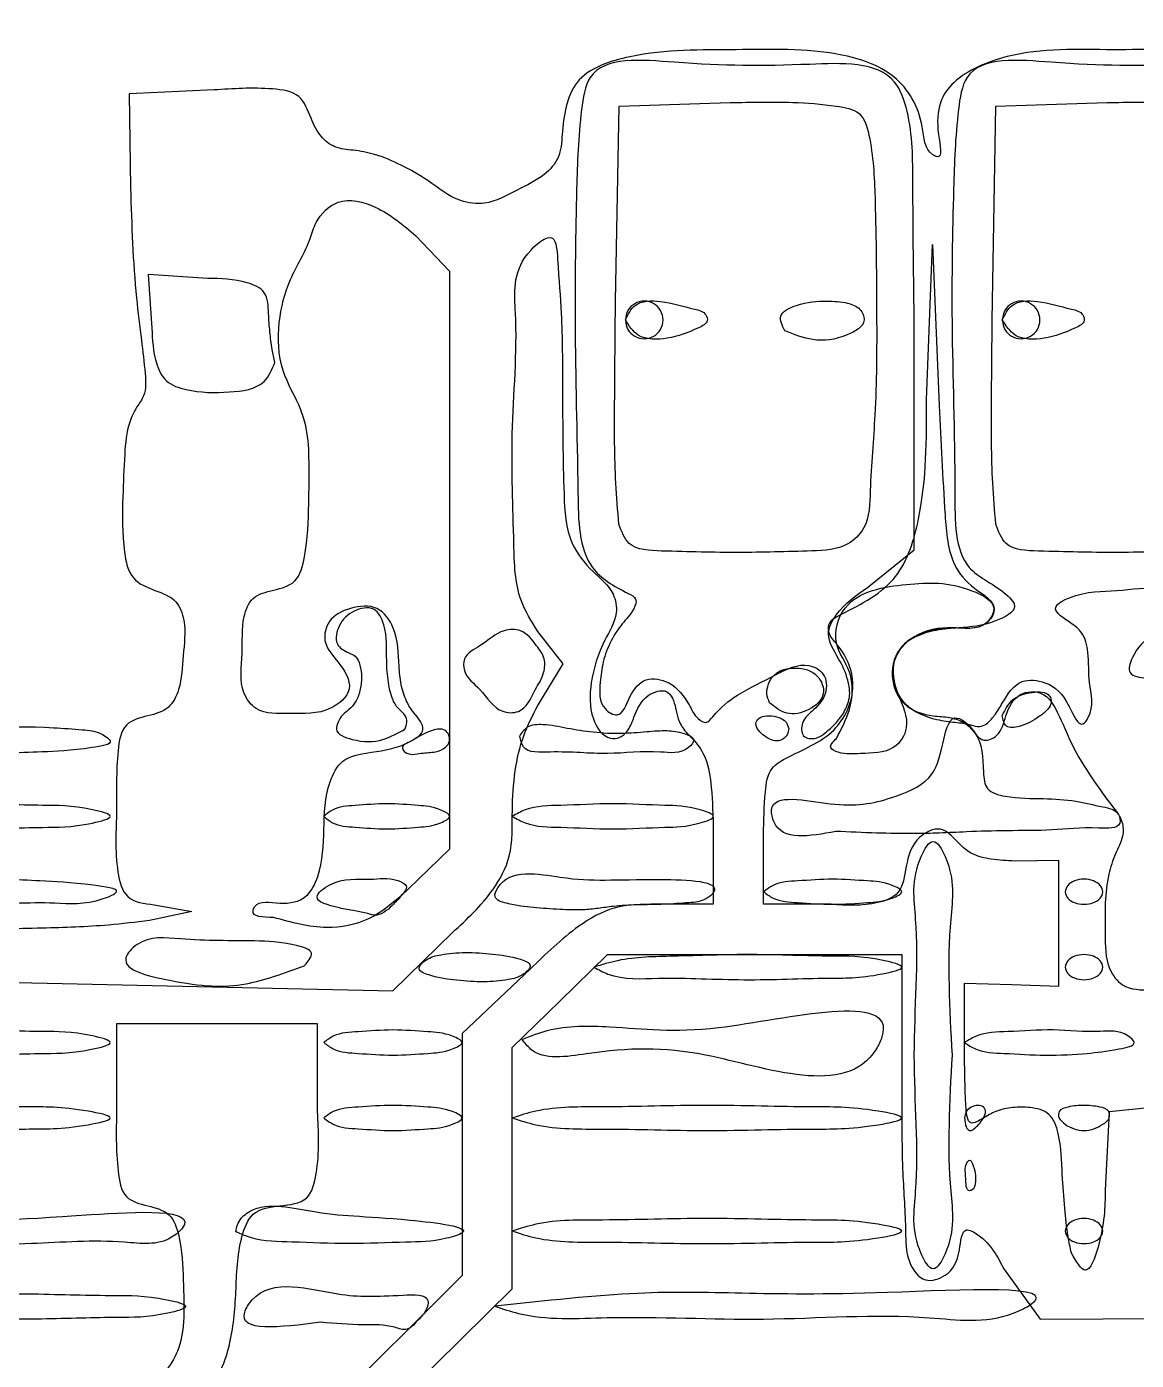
# Model space of a CAD drawing. Extents: x 15.9 to 97.5, y 243.5 to 291.3.
# Drawn here: x 61.35 to 68.83, y 270.09 to 279.07 of the extents above; entities that cross this region are included whole.
import ezdxf

# ---------------------------------------------------------------- set-up
doc = ezdxf.new("R2010")
doc.units = 0
for name, color, linetype in [('black', 7, 'CONTINUOUS'), ('blue', 7, 'CONTINUOUS'), ('red', 7, 'CONTINUOUS')]:
    doc.layers.add(name, color=color, linetype=linetype)

msp = doc.modelspace()

# ---------------------------------------------------------------- linework, layer by layer
at = {"layer": 'black', "color": 7}
for points in [[(65.381809, 277.097505)], [(67.921809, 277.097505)], [(66.353815, 274.517848)], [(67.921811, 274.433189)], [(63.942475, 274.261172)], [(64.669987, 274.293425)], [(66.80423, 274.278112)], [(63.349809, 273.753162)], [(64.619809, 273.753162)], [(66.799974, 273.651547)], [(66.313142, 273.245112)], [(68.345142, 273.245112)], [(63.454387, 273.135749)], [(64.762139, 273.138388)], [(65.170142, 272.737166)], [(68.345142, 272.737166)], [(64.245983, 272.649108)], [(64.68669, 272.250339)], [(63.349809, 272.229165)], [(67.667809, 272.229165)], [(63.349809, 271.721154)], [(64.619809, 271.721154)], [(67.667809, 271.721154)], [(68.302809, 271.721154)], [(62.757146, 270.954143)], [(64.619809, 270.959145)], [(68.345142, 270.959145)], [(64.502726, 270.452571)], [(63.328642, 270.344569)]]:
    msp.add_lwpolyline(points, close=True, dxfattribs=at)
for points, knots in [([(87.620824, 274.105861), (87.61051, 275.50108), (87.58999, 278.27666), (87.575812, 282.178879), (87.553767, 285.306755), (87.586674, 288.013817), (87.501147, 288.893726), (87.544473, 290.26323), (87.402159, 289.918164), (87.410246, 289.651228), (87.391767, 289.254175), (87.391832, 288.846583), (87.363115, 288.568653), (87.328656, 288.306534), (87.000637, 288.371191), (86.628126, 288.351327), (86.030143, 288.420554), (85.472075, 288.454336), (85.025268, 288.496607), (80.081806, 286.967532), (65.581607, 289.256781), (47.080461, 289.473226), (32.509034, 286.769169), (27.658175, 288.498882), (27.218223, 288.446179), (26.654113, 288.418198), (26.041872, 288.346807), (25.657053, 288.368524), (25.323418, 288.302813), (25.279679, 288.560481), (25.253792, 288.841683), (25.253261, 289.250731), (25.234946, 289.650548), (25.242768, 289.919439), (25.092934, 290.278801), (25.153402, 288.759215), (25.057409, 287.793955), (25.056861, 285.201949), (25.17503, 282.818404), (24.869246, 281.470737), (25.205776, 280.1954), (24.709367, 280.241276), (24.320762, 280.264869), (23.694518, 280.351956), (23.153342, 280.381009), (22.681588, 280.49026), (22.527447, 280.327837), (22.350243, 280.184519), (21.887066, 280.208384), (21.329684, 280.187829), (20.676023, 280.173836), (20.370639, 280.181527), (20.008316, 280.10332), (20.368912, 280.024795), (20.673082, 280.03276), (21.338954, 280.017015), (21.897224, 280.001489), (22.389303, 280.018745), (22.515415, 279.879897), (22.559447, 279.831417)], [0, 0, 0, 0, 4.196699, 8.348707, 11.557154, 13.993754, 15.48357, 15.990589, 16.105615, 16.400194, 16.84283, 17.280798, 17.60011, 17.746028, 17.947147, 18.391214, 18.983539, 19.692482, 20.098107, 20.302149, 35.117741, 62.416122, 77.173565, 77.345972, 77.745081, 78.464995, 79.074672, 79.532097, 79.739759, 79.8835, 80.198219, 80.646515, 81.089151, 81.38373, 81.498756, 82.058318, 83.706329, 86.406632, 88.939365, 90.690912, 91.360873, 91.558069, 92.002995, 92.600609, 93.398399, 93.734146, 93.879606, 94.040594, 94.405913, 95.176305, 95.807484, 96.214779, 96.365508, 96.515586, 96.920846, 97.548626, 98.356254, 98.71065, 98.90077, 98.90077, 98.90077, 98.90077]), ([(87.240349, 271.890496), (87.216831, 273.145096), (87.183542, 274.920919), (87.234908, 277.02212), (86.76357, 277.940226), (86.245879, 278.436688), (85.759407, 278.802203), (85.297399, 279.018046), (84.910049, 279.056776), (84.665919, 279.165388), (84.470703, 279.273429), (84.468811, 279.377742), (84.445914, 279.430725), (84.298794, 279.60673), (84.471699, 280.364559), (84.29976, 281.627248), (84.358998, 283.423698), (84.359363, 285.471695), (84.295075, 286.255579), (84.318108, 287.451239), (84.184581, 287.122361), (84.192979, 286.858159), (84.174232, 286.462343), (84.175073, 286.055987), (84.144602, 285.780925), (84.118073, 285.516934), (83.798135, 285.580074), (83.439344, 285.561797), (82.860946, 285.629325), (82.32107, 285.662674), (81.886757, 285.703173), (77.218631, 284.21815), (63.496569, 286.437736), (46.023579, 286.604135), (32.252321, 284.06671), (27.658092, 285.704769), (27.218492, 285.65263), (26.651888, 285.620653), (26.047706, 285.56231), (25.64454, 285.554289), (25.146903, 285.525292), (25.323578, 286.528625), (25.323958, 287.04854), (25.142201, 288.060319), (25.634121, 288.01839), (26.028792, 287.995603), (26.37945, 287.952573), (26.579997, 287.927964)], [0, 0, 0, 0, 3.790398, 5.365121, 6.164088, 6.798736, 7.504031, 7.984074, 8.310079, 8.642962, 8.828084, 8.883423, 8.943509, 8.998299, 9.562968, 10.980092, 12.943465, 15.074264, 16.380637, 16.826782, 16.941807, 17.236386, 17.679023, 18.110033, 18.43187, 18.578497, 18.772089, 19.20075, 19.773033, 20.459393, 20.852838, 21.053861, 35.057621, 60.847789, 74.793263, 74.965671, 75.36478, 76.084692, 76.694369, 77.151794, 77.359456, 78.01827, 79.169799, 79.828286, 80.030429, 80.47863, 81.077426, 81.077426, 81.077426, 81.077426]), ([(65.381809, 277.097505), (65.385336, 277.119848), (65.392296, 277.163936), (65.442812, 277.212428), (65.508691, 277.230625), (65.575271, 277.212428), (65.623723, 277.163936), (65.641934, 277.097505), (65.623723, 277.031074), (65.575271, 276.982582), (65.508691, 276.964385), (65.442812, 276.982582), (65.392296, 277.031074), (65.385336, 277.075162), (65.381809, 277.097505)], [0, 0, 0, 0, 0.066296, 0.13082, 0.197116, 0.263411, 0.327936, 0.394232, 0.460527, 0.525052, 0.591348, 0.657643, 0.722168, 0.788463, 0.788463, 0.788463, 0.788463]), ([(67.921809, 277.097505), (67.925336, 277.119848), (67.932296, 277.163936), (67.982812, 277.212428), (68.048691, 277.230625), (68.115271, 277.212428), (68.163723, 277.163936), (68.181934, 277.097505), (68.163723, 277.031074), (68.115271, 276.982582), (68.048691, 276.964385), (67.982812, 276.982582), (67.932296, 277.031074), (67.925336, 277.075162), (67.921809, 277.097505)], [0, 0, 0, 0, 0.066296, 0.13082, 0.197116, 0.263411, 0.327936, 0.394232, 0.460527, 0.525052, 0.591348, 0.657643, 0.722168, 0.788463, 0.788463, 0.788463, 0.788463]), ([(66.804209, 274.278112), (66.837825, 274.341208), (66.910878, 274.478327), (66.923965, 274.723702), (66.765384, 274.918193), (66.858779, 275.259967), (67.297429, 275.32645), (67.611621, 275.336639), (67.90359, 275.187165), (67.796016, 274.999291), (67.569816, 275.038401), (67.335531, 274.999705), (67.156925, 274.804093), (67.209293, 274.570386), (67.313959, 274.376864), (67.187518, 274.172229), (66.985113, 274.18355), (66.853819, 274.165205), (66.741546, 274.215699), (66.781953, 274.255931), (66.80423, 274.278112)], [0, 0, 0, 0, 0.214412, 0.465957, 0.680206, 0.9218, 1.365198, 1.80874, 2.000511, 2.102917, 2.334133, 2.602521, 2.809991, 3.037749, 3.270594, 3.425796, 3.655084, 3.80619, 3.865282, 3.937889, 3.937889, 3.937889, 3.937889]), ([(66.353813, 274.517852), (66.345866, 274.537871), (66.329484, 274.579138), (66.342463, 274.64714), (66.394165, 274.733094), (66.530743, 274.766574), (66.682071, 274.7249), (66.743944, 274.564255), (66.619733, 274.459645), (66.46896, 274.426358), (66.390975, 274.488322), (66.353815, 274.517848)], [0, 0, 0, 0, 0.063456, 0.130811, 0.19916, 0.354298, 0.509354, 0.635367, 0.779434, 0.928465, 1.06412, 1.06412, 1.06412, 1.06412]), ([(67.921809, 274.433152), (67.940726, 274.469867), (67.983025, 274.551965), (68.1071, 274.593639), (68.234762, 274.595312), (68.259404, 274.517928), (68.226228, 274.466988), (68.151996, 274.409532), (68.067788, 274.359384), (67.9384, 274.342017), (67.927184, 274.403658), (67.921811, 274.433189)], [0, 0, 0, 0, 0.119053, 0.266214, 0.3859, 0.427331, 0.481878, 0.554462, 0.708542, 0.793261, 0.871176, 0.871176, 0.871176, 0.871176]), ([(66.799975, 273.651554), (66.62137, 273.618386), (66.407033, 273.578583), (66.331372, 273.924368), (66.830112, 273.798797), (67.119445, 273.850578), (67.455575, 273.983646), (67.513555, 274.201886), (67.571272, 274.480756), (67.795705, 274.287621), (67.786831, 274.115605), (67.806039, 273.920133), (67.992187, 273.872357), (68.183375, 273.875702), (68.411149, 273.86317), (68.570024, 273.820999), (68.706647, 273.797105), (68.72833, 273.66483), (68.482451, 273.684628), (68.271594, 273.655456), (67.960145, 273.658124), (67.710514, 273.650783), (67.501181, 273.639639), (67.299312, 273.635099), (67.066327, 273.639948), (66.891363, 273.647567), (66.799974, 273.651547)], [0, 0, 0, 0, 0.421044, 0.50528, 0.903012, 1.320856, 1.60205, 1.849552, 2.042207, 2.196795, 2.482165, 2.594491, 2.723531, 2.983272, 3.201717, 3.386652, 3.503187, 3.563015, 3.707012, 4.023998, 4.328125, 4.600466, 4.782101, 4.955473, 5.206448, 5.480889, 5.480889, 5.480889, 5.480889]), ([(59.980389, 274.270572), (60.018619, 274.293934), (60.184238, 274.395142), (60.736636, 274.317863), (61.257327, 274.375792), (61.707534, 274.337268), (61.830241, 274.328471), (61.954173, 274.241156), (61.665134, 274.195906), (61.421494, 274.185472), (60.904927, 274.166615), (60.466946, 274.200025), (60.121688, 274.170135), (60.008052, 274.250901), (59.980389, 274.270562)], [0, 0, 0, 0, 0.13268, 0.574793, 1.565701, 1.758121, 1.898713, 1.966536, 2.096069, 2.436782, 2.956647, 3.510627, 3.822633, 3.923026, 3.923026, 3.923026, 3.923026]), ([(63.942475, 274.261172), (63.985033, 274.288116), (64.051035, 274.329904), (64.173223, 274.352904), (64.209471, 274.266784), (64.167672, 274.20786), (64.094354, 274.182542), (64.004527, 274.182332), (63.917023, 274.15864), (63.86028, 274.226759), (63.908071, 274.246768), (63.942475, 274.261172)], [0, 0, 0, 0, 0.155784, 0.241603, 0.318182, 0.368034, 0.44274, 0.539316, 0.647313, 0.678948, 0.760256, 0.760256, 0.760256, 0.760256]), ([(64.669987, 274.293422), (64.685519, 274.317477), (64.720823, 274.372154), (64.850757, 274.377323), (64.992266, 274.346016), (65.170113, 274.318272), (65.349877, 274.309199), (65.514323, 274.323126), (65.66008, 274.335262), (65.757185, 274.321023), (65.866747, 274.278722), (65.771297, 274.167097), (65.561131, 274.202859), (65.244849, 274.16057), (64.968488, 274.197683), (64.695544, 274.175084), (64.675765, 274.266671), (64.669987, 274.293425)], [0, 0, 0, 0, 0.081651, 0.185587, 0.352566, 0.528933, 0.721374, 0.89016, 1.028836, 1.144324, 1.220983, 1.284051, 1.476622, 1.831753, 2.218881, 2.402829, 2.478736, 2.478736, 2.478736, 2.478736]), ([(59.963142, 273.753162), (60.002992, 273.769721), (60.147537, 273.829787), (60.484366, 273.822726), (60.927701, 273.846955), (61.419414, 273.822726), (61.676006, 273.829787), (61.975116, 273.753162), (61.676006, 273.676537), (61.419414, 273.683598), (60.927701, 273.659369), (60.484366, 273.683598), (60.147537, 273.676537), (60.002992, 273.736603), (59.963142, 273.753162)], [0, 0, 0, 0, 0.128793, 0.467164, 0.98311, 1.499056, 1.837427, 1.96622, 2.095013, 2.433383, 2.949329, 3.465276, 3.803647, 3.93244, 3.93244, 3.93244, 3.93244]), ([(63.349809, 273.753162), (63.368433, 273.768907), (63.427176, 273.818568), (63.582443, 273.826409), (63.770279, 273.844449), (63.973726, 273.826409), (64.100014, 273.818568), (64.227058, 273.753162), (64.100014, 273.687756), (63.973726, 273.679915), (63.770279, 273.661875), (63.582443, 273.679915), (63.427176, 273.687756), (63.368433, 273.737417), (63.349809, 273.753162)], [0, 0, 0, 0, 0.072003, 0.227101, 0.440651, 0.654201, 0.809299, 0.881302, 0.953304, 1.108403, 1.321953, 1.535502, 1.690601, 1.762604, 1.762604, 1.762604, 1.762604]), ([(64.619809, 273.753162), (64.648567, 273.769377), (64.747683, 273.825263), (64.986774, 273.824364), (65.291472, 273.845832), (65.6266, 273.824364), (65.813006, 273.825263), (66.021324, 273.753162), (65.813006, 273.681061), (65.6266, 273.68196), (65.291472, 273.660492), (64.986774, 273.68196), (64.747683, 273.681061), (64.648567, 273.736947), (64.619809, 273.753162)], [0, 0, 0, 0, 0.098167, 0.338342, 0.689724, 1.041105, 1.281281, 1.379447, 1.477614, 1.717789, 2.069171, 2.420552, 2.660728, 2.758894, 2.758894, 2.758894, 2.758894]), ([(59.963142, 273.245112), (60.002801, 273.261662), (60.146569, 273.321655), (60.482048, 273.315051), (60.918383, 273.336719), (61.420092, 273.321057), (61.670167, 273.306418), (62.017446, 273.260438), (61.760438, 273.151761), (61.48002, 273.185273), (60.980424, 273.147947), (60.508479, 273.176273), (60.156565, 273.167958), (60.004765, 273.228509), (59.963142, 273.245112)], [0, 0, 0, 0, 0.128268, 0.46498, 0.978151, 1.482745, 1.845711, 2.006508, 2.107387, 2.436071, 2.987737, 3.529972, 3.884059, 4.017828, 4.017828, 4.017828, 4.017828]), ([(63.454387, 273.135746), (63.377282, 273.155064), (63.245746, 273.188019), (63.447458, 273.348358), (63.634663, 273.316297), (63.800525, 273.346611), (63.934808, 273.284131), (63.853933, 273.199342), (63.803916, 273.143931), (63.750607, 273.100261), (63.695476, 273.081787), (63.634693, 273.103865), (63.552969, 273.115491), (63.489007, 273.128635), (63.454387, 273.135749)], [0, 0, 0, 0, 0.168206, 0.28695, 0.560728, 0.746826, 0.814868, 0.908638, 0.995456, 1.065917, 1.108724, 1.16286, 1.252542, 1.35835, 1.35835, 1.35835, 1.35835]), ([(64.762139, 273.138346), (64.706183, 273.144269), (64.623555, 273.153014), (64.485032, 273.194094), (64.576849, 273.412563), (65.099283, 273.297792), (65.357695, 273.340548), (66.07147, 273.318438), (65.91172, 273.178868), (65.794656, 273.170055), (65.637837, 273.157976), (65.467721, 273.158213), (65.319018, 273.151312), (65.198931, 273.131935), (65.078881, 273.119967), (64.932944, 273.124525), (64.821521, 273.133569), (64.762139, 273.138388)], [0, 0, 0, 0, 0.183618, 0.27114, 0.335499, 0.762148, 1.439788, 1.80551, 1.865668, 1.988118, 2.15556, 2.338151, 2.498149, 2.601344, 2.702883, 2.859566, 3.038348, 3.038348, 3.038348, 3.038348]), ([(66.313142, 273.245112), (66.33376, 273.260854), (66.400055, 273.311471), (66.568967, 273.317904), (66.775509, 273.336672), (67.00003, 273.317904), (67.135803, 273.311471), (67.278274, 273.245112), (67.135803, 273.178753), (67.00003, 273.17232), (66.775509, 273.153552), (66.568967, 273.17232), (66.400055, 273.178753), (66.33376, 273.22937), (66.313142, 273.245112)], [0, 0, 0, 0, 0.076754, 0.246792, 0.481637, 0.716482, 0.88652, 0.963274, 1.040027, 1.210065, 1.44491, 1.679755, 1.849793, 1.926547, 1.926547, 1.926547, 1.926547]), ([(68.345142, 273.245112), (68.349372, 273.260443), (68.358639, 273.294026), (68.411054, 273.322859), (68.471907, 273.333537), (68.534094, 273.322859), (68.583293, 273.294026), (68.606378, 273.245112), (68.583293, 273.196198), (68.534094, 273.167365), (68.471907, 273.156687), (68.411054, 273.167365), (68.358639, 273.196198), (68.349372, 273.229781), (68.345142, 273.245112)], [0, 0, 0, 0, 0.046064, 0.1009, 0.165914, 0.230928, 0.285764, 0.331827, 0.377891, 0.432727, 0.497741, 0.562755, 0.617591, 0.663654, 0.663654, 0.663654, 0.663654]), ([(64.245983, 272.649107), (64.18871, 272.654808), (64.108297, 272.662813), (63.963895, 272.718149), (64.047928, 272.803551), (64.15416, 272.825209), (64.308738, 272.842234), (64.493913, 272.824483), (64.622738, 272.811484), (64.767814, 272.756105), (64.683627, 272.670709), (64.577692, 272.649031), (64.421601, 272.632114), (64.306826, 272.64322), (64.245983, 272.649108)], [0, 0, 0, 0, 0.192218, 0.269881, 0.341244, 0.45367, 0.616523, 0.800245, 0.992462, 1.070123, 1.14149, 1.253915, 1.416768, 1.60049, 1.60049, 1.60049, 1.60049]), ([(65.170142, 272.737166), (65.223024, 272.753304), (65.396391, 272.806209), (65.758763, 272.809392), (66.227607, 272.830078), (66.734793, 272.80651), (67.001775, 272.814556), (67.31292, 272.735976), (66.987018, 272.660042), (66.710897, 272.668092), (66.166368, 272.640897), (65.691137, 272.674606), (65.333238, 272.647888), (65.201138, 272.720199), (65.170142, 272.737166)], [0, 0, 0, 0, 0.165459, 0.542437, 1.070496, 1.60718, 1.957948, 2.090664, 2.228899, 2.597048, 3.162796, 3.737986, 4.080738, 4.185817, 4.185817, 4.185817, 4.185817]), ([(68.345142, 272.737166), (68.349372, 272.752497), (68.358639, 272.78608), (68.411054, 272.814913), (68.471907, 272.825591), (68.534094, 272.814913), (68.583293, 272.78608), (68.606378, 272.737166), (68.583293, 272.688252), (68.534094, 272.659419), (68.471907, 272.648741), (68.411054, 272.659419), (68.358639, 272.688252), (68.349372, 272.721835), (68.345142, 272.737166)], [0, 0, 0, 0, 0.046064, 0.1009, 0.165914, 0.230928, 0.285764, 0.331827, 0.377891, 0.432727, 0.497741, 0.562755, 0.617591, 0.663654, 0.663654, 0.663654, 0.663654]), ([(64.686688, 272.250335), (64.742273, 272.272565), (64.928233, 272.346937), (65.401816, 272.338419), (65.984373, 272.25232), (67.273372, 272.601373), (66.909339, 271.835098), (65.96116, 272.210506), (65.300935, 272.191532), (64.800745, 272.100356), (64.704482, 272.226942), (64.68669, 272.250339)], [0, 0, 0, 0, 0.179408, 0.60021, 1.333716, 2.436672, 2.527204, 3.678092, 4.479756, 4.858255, 4.944076, 4.944076, 4.944076, 4.944076]), ([(59.920809, 272.229165), (59.972085, 272.245245), (60.139109, 272.297621), (60.487318, 272.301514), (60.936424, 272.321969), (61.421233, 272.298684), (61.678143, 272.306111), (61.976383, 272.227942), (61.663419, 272.152456), (61.397318, 272.159927), (60.875134, 272.132973), (60.420032, 272.166545), (60.075477, 272.140008), (59.950224, 272.212209), (59.920809, 272.229165)], [0, 0, 0, 0, 0.160795, 0.523761, 1.028355, 1.541526, 1.878238, 2.006506, 2.140273, 2.49436, 3.036595, 3.588261, 3.916944, 4.017824, 4.017824, 4.017824, 4.017824]), ([(63.349809, 272.229165), (63.370427, 272.244907), (63.436722, 272.295524), (63.605634, 272.301957), (63.812175, 272.320725), (64.036696, 272.301957), (64.172469, 272.295524), (64.31494, 272.229165), (64.172469, 272.162806), (64.036696, 272.156373), (63.812175, 272.137605), (63.605634, 272.156373), (63.436722, 272.162806), (63.370427, 272.213423), (63.349809, 272.229165)], [0, 0, 0, 0, 0.076754, 0.246791, 0.481636, 0.716481, 0.886519, 0.963273, 1.040026, 1.210064, 1.444909, 1.679754, 1.849792, 1.926545, 1.926545, 1.926545, 1.926545]), ([(67.667809, 272.229165), (67.693582, 272.245233), (67.780514, 272.299431), (67.992549, 272.300423), (68.267193, 272.324468), (68.540482, 272.292145), (68.726129, 272.317338), (68.845702, 272.210632), (68.645036, 272.174561), (68.487418, 272.151636), (68.20946, 272.138897), (67.965966, 272.156665), (67.770478, 272.160438), (67.691598, 272.213241), (67.667809, 272.229165)], [0, 0, 0, 0, 0.090134, 0.304012, 0.611166, 0.927545, 1.115926, 1.178638, 1.288356, 1.505216, 1.787314, 2.065424, 2.262074, 2.346987, 2.346987, 2.346987, 2.346987]), ([(59.455142, 271.721154), (59.504461, 271.737871), (59.687703, 271.799984), (60.108396, 271.789797), (60.670745, 271.815576), (61.296874, 271.789797), (61.613811, 271.799984), (61.990321, 271.721154), (61.613811, 271.642324), (61.296874, 271.652511), (60.670745, 271.626732), (60.108396, 271.652511), (59.687701, 271.642316), (59.504461, 271.704435), (59.455142, 271.721154)], [0, 0, 0, 0, 0.155689, 0.578456, 1.235487, 1.892518, 2.315285, 2.470974, 2.626663, 3.04943, 3.706461, 4.363492, 4.786259, 4.941949, 4.941949, 4.941949, 4.941949]), ([(63.349809, 271.721154), (63.370427, 271.736896), (63.436722, 271.787513), (63.605634, 271.793946), (63.812175, 271.812714), (64.036696, 271.793946), (64.172469, 271.787513), (64.31494, 271.721154), (64.172469, 271.654795), (64.036696, 271.648362), (63.812175, 271.629594), (63.605634, 271.648362), (63.436722, 271.654795), (63.370427, 271.705412), (63.349809, 271.721154)], [0, 0, 0, 0, 0.076754, 0.246791, 0.481636, 0.716481, 0.886519, 0.963273, 1.040026, 1.210064, 1.444909, 1.679754, 1.849792, 1.926545, 1.926545, 1.926545, 1.926545]), ([(64.619809, 271.721154), (64.672279, 271.73791), (64.868367, 271.80053), (65.317062, 271.789559), (65.919096, 271.81574), (66.590026, 271.789557), (66.927162, 271.800539), (67.329385, 271.721153), (66.927161, 271.641779), (66.590027, 271.652749), (65.919095, 271.626569), (65.317063, 271.65275), (64.868366, 271.64177), (64.672279, 271.704396), (64.619809, 271.721154)], [0, 0, 0, 0, 0.164742, 0.615665, 1.319727, 2.023789, 2.474713, 2.639457, 2.804199, 3.255123, 3.959185, 4.663247, 5.11417, 5.278913, 5.278913, 5.278913, 5.278913]), ([(67.667809, 271.721154), (67.670341, 271.736111), (67.675402, 271.766), (67.711695, 271.798058), (67.75422, 271.809123), (67.797905, 271.800804), (67.81474, 271.759179), (67.794546, 271.717551), (67.765858, 271.679549), (67.737147, 271.651525), (67.707043, 271.630723), (67.681086, 271.649785), (67.670733, 271.681485), (67.668863, 271.706853), (67.667809, 271.721154)], [0, 0, 0, 0, 0.044384, 0.088688, 0.135316, 0.17504, 0.208285, 0.253195, 0.3062, 0.350504, 0.378952, 0.401049, 0.434294, 0.477249, 0.477249, 0.477249, 0.477249]), ([(68.302809, 271.721154), (68.301216, 271.737097), (68.297159, 271.777692), (68.383552, 271.800816), (68.471725, 271.809132), (68.562091, 271.800067), (68.644664, 271.77919), (68.647462, 271.711001), (68.596499, 271.675382), (68.5402, 271.645138), (68.471894, 271.632054), (68.405087, 271.645668), (68.344409, 271.673334), (68.316095, 271.705881), (68.302809, 271.721154)], [0, 0, 0, 0, 0.043457, 0.110655, 0.217862, 0.32507, 0.39227, 0.435727, 0.49586, 0.563875, 0.630994, 0.69811, 0.766126, 0.826259, 0.826259, 0.826259, 0.826259]), ([(59.850622, 270.655655), (59.847319, 270.681531), (59.839961, 270.739184), (59.880367, 270.825553), (60.077855, 271.064503), (60.890595, 271.009825), (61.342742, 271.042694), (62.561892, 271.118874), (62.261072, 270.853066), (61.89648, 270.909655), (61.35754, 270.862323), (60.793033, 270.871604), (60.354869, 270.851031), (60.120906, 270.72394), (60.010921, 270.621372), (59.889215, 270.577215), (59.863173, 270.630139), (59.850619, 270.65565)], [0, 0, 0, 0, 0.076946, 0.17144, 0.274671, 0.995528, 2.120628, 2.743492, 2.840173, 3.159278, 3.787493, 4.485386, 4.8521, 5.086199, 5.251489, 5.331642, 5.406236, 5.406236, 5.406236, 5.406236]), ([(62.757142, 270.954145), (62.75954, 270.969909), (62.764576, 271.003008), (62.791383, 271.046683), (62.925331, 271.165942), (63.395478, 271.051269), (63.669828, 271.068612), (64.410468, 270.979224), (64.106348, 270.885628), (63.875368, 270.886913), (63.515785, 270.867078), (63.173881, 270.887415), (62.910643, 270.888102), (62.791549, 270.939342), (62.757146, 270.954143)], [0, 0, 0, 0, 0.047456, 0.099644, 0.149872, 0.577008, 1.252701, 1.61373, 1.72429, 1.999269, 2.383219, 2.76746, 3.042575, 3.154329, 3.154329, 3.154329, 3.154329]), ([(64.619809, 270.959145), (64.672279, 270.975901), (64.868367, 271.038521), (65.317062, 271.02755), (65.919096, 271.053731), (66.590026, 271.027548), (66.927162, 271.03853), (67.329385, 270.959144), (66.927161, 270.87977), (66.590027, 270.89074), (65.919095, 270.86456), (65.317063, 270.890741), (64.868366, 270.879761), (64.672279, 270.942387), (64.619809, 270.959145)], [0, 0, 0, 0, 0.164742, 0.615665, 1.319727, 2.023789, 2.474713, 2.639457, 2.804199, 3.255123, 3.959185, 4.663247, 5.11417, 5.278913, 5.278913, 5.278913, 5.278913]), ([(68.345142, 270.959145), (68.349372, 270.974476), (68.358639, 271.008059), (68.411054, 271.036892), (68.471907, 271.04757), (68.534094, 271.036892), (68.583293, 271.008059), (68.606378, 270.959145), (68.583293, 270.910231), (68.534094, 270.881398), (68.471907, 270.87072), (68.411054, 270.881398), (68.358639, 270.910231), (68.349372, 270.943814), (68.345142, 270.959145)], [0, 0, 0, 0, 0.046064, 0.1009, 0.165914, 0.230928, 0.285764, 0.331827, 0.377891, 0.432727, 0.497741, 0.562755, 0.617591, 0.663654, 0.663654, 0.663654, 0.663654]), ([(63.328642, 270.344571), (63.050771, 270.310009), (62.720801, 270.268967), (62.960409, 270.660229), (63.444966, 270.505331), (63.741016, 270.520414), (64.081635, 270.53748), (64.031746, 270.401595), (63.977273, 270.355162), (63.942485, 270.311937), (63.891582, 270.287876), (63.784716, 270.3321), (63.591909, 270.321914), (63.425289, 270.336252), (63.328642, 270.344569)], [0, 0, 0, 0, 0.516737, 0.613621, 1.193138, 1.632092, 1.803172, 1.888836, 1.971205, 2.028792, 2.050639, 2.135291, 2.345154, 2.63502, 2.63502, 2.63502, 2.63502]), ([(64.502726, 270.452571), (64.842835, 270.489378), (65.773885, 270.590136), (66.46983, 270.488347), (68.413511, 270.609339), (67.847023, 270.326412), (67.250472, 270.41848), (66.331388, 270.340273), (65.416036, 270.395998), (64.797455, 270.353168), (64.555026, 270.434932), (64.502726, 270.452571)], [0, 0, 0, 0, 0.968047, 2.650028, 3.617043, 3.747203, 4.313327, 5.430709, 6.484489, 7.084122, 7.249067, 7.249067, 7.249067, 7.249067]), ([(59.859569, 269.957547), (59.864356, 269.98644), (59.877362, 270.064942), (59.972673, 270.176557), (60.115088, 270.321755), (60.334011, 270.501706), (60.801244, 270.539314), (61.31939, 270.540901), (61.902599, 270.521839), (62.170164, 270.527798), (62.484589, 270.452456), (62.1857, 270.374197), (61.928142, 270.381148), (61.376957, 270.358608), (60.882427, 270.373364), (60.424142, 270.327606), (60.208424, 270.123005), (60.052408, 270.00762), (59.931123, 269.91095), (59.877115, 269.946116), (59.859569, 269.95754)], [0, 0, 0, 0, 0.08675, 0.235694, 0.423385, 0.707047, 1.055217, 1.778641, 2.323649, 2.679393, 2.813688, 2.942171, 3.279563, 3.793873, 4.483618, 4.820841, 5.12183, 5.327696, 5.450049, 5.508925, 5.508925, 5.508925, 5.508925])]:
    msp.add_open_spline(points, degree=3, knots=knots, dxfattribs=at)
at = {"layer": 'blue', "color": 7}
for points in [[(62.609622, 278.646751), (62.037502, 278.621701), (62.047202, 277.986702)], [(63.968968, 277.664319), (64.196475, 277.426853), (64.196475, 275.479595), (64.196475, 273.532336), (63.917278, 273.261728)], [(67.411637, 276.560583), (67.451797, 277.605414), (67.496307, 276.520929)], [(64.791466, 274.499315), (64.962459, 274.779779), (64.791149, 274.997566)], [(65.974494, 273.658149), (65.974494, 273.160516), (65.588426, 273.160516)], [(66.768228, 273.160414), (66.313145, 273.160414), (66.313145, 273.628738)], [(67.667812, 272.122615), (67.667812, 272.629473), (67.985312, 272.619773), (68.302812, 272.610073), (68.302812, 273.033407), (68.302812, 273.45674), (68.006479, 273.45214)], [(62.206849, 273.157956), (62.460849, 273.111216), (62.175099, 273.051296)], [(59.963171, 272.452255), (59.963171, 272.66323), (61.889338, 272.61992), (63.815504, 272.57661), (64.217671, 272.971214)], [(60.725166, 268.479871), (62.545499, 268.526251), (63.582666, 269.547876), (64.619833, 270.569501), (64.619833, 271.382156), (64.619833, 272.19481), (64.940902, 272.508327), (65.261973, 272.821843), (66.253236, 272.821843), (67.2445, 272.821843), (67.2445, 271.855101)], [(64.74176, 272.724901), (64.281161, 272.289286), (64.281161, 271.474624), (64.281161, 270.659961), (63.369612, 269.751239), (62.458063, 268.842516), (60.657622, 268.842516)], [(63.307475, 271.764327), (63.307475, 272.356162), (62.630142, 272.356162), (61.952809, 272.356162), (61.952809, 271.767312)], [(69.171302, 271.26178), (69.215982, 271.81838), (68.928721, 271.79095), (68.641462, 271.76352), (68.616252, 271.234353)], [(67.932172, 270.704343), (68.178142, 270.36479), (72.004801, 270.38682), (75.831459, 270.40885), (76.025313, 270.696537)]]:
    msp.add_lwpolyline(points, dxfattribs=at)
for points in [[(65.381808, 277.097492)], [(66.456555, 277.024634)], [(67.921808, 277.097492)], [(66.353815, 274.517811)], [(63.011142, 273.071826)], [(67.674473, 271.347212)], [(68.387303, 270.81102)]]:
    msp.add_lwpolyline(points, close=True, dxfattribs=at)
for points, knots in [([(87.620834, 274.105865), (87.61052, 275.501084), (87.59, 278.276664), (87.575822, 282.178883), (87.553777, 285.306759), (87.586684, 288.013821), (87.501157, 288.89373), (87.544483, 290.263234), (87.402169, 289.918168), (87.410256, 289.651232), (87.391777, 289.254179), (87.391842, 288.846587), (87.363125, 288.568657), (87.328666, 288.306538), (87.000647, 288.371195), (86.628136, 288.351331), (86.030153, 288.420558), (85.472085, 288.45434), (85.025278, 288.496611), (80.081816, 286.967536), (65.581617, 289.256785), (47.080471, 289.47323), (32.509044, 286.769173), (27.658185, 288.498886), (27.218233, 288.446183), (26.654123, 288.418202), (26.041882, 288.346811), (25.657063, 288.368528), (25.323428, 288.302817), (25.279689, 288.560485), (25.253802, 288.841687), (25.253271, 289.250735), (25.234956, 289.650552), (25.242778, 289.919443), (25.092944, 290.278805), (25.153412, 288.759219), (25.057419, 287.793959), (25.056871, 285.201953), (25.17504, 282.818408), (24.869256, 281.470741), (25.205786, 280.195404), (24.709377, 280.24128), (24.320772, 280.264873), (23.694528, 280.35196), (23.153352, 280.381013), (22.681598, 280.490264), (22.527457, 280.327841), (22.350253, 280.184523), (21.887076, 280.208388), (21.329694, 280.187833), (20.676033, 280.17384), (20.370649, 280.181531), (20.008326, 280.103324), (20.368922, 280.024799), (20.673092, 280.032764), (21.338964, 280.017019), (21.897234, 280.001493), (22.389313, 280.018749), (22.515425, 279.879901), (22.559457, 279.831421)], [0, 0, 0, 0, 4.196699, 8.348707, 11.557154, 13.993754, 15.48357, 15.990589, 16.105615, 16.400194, 16.84283, 17.280798, 17.60011, 17.746028, 17.947147, 18.391214, 18.983539, 19.692482, 20.098107, 20.302149, 35.117741, 62.416122, 77.173565, 77.345972, 77.745081, 78.464995, 79.074672, 79.532097, 79.739759, 79.8835, 80.198219, 80.646515, 81.089151, 81.38373, 81.498756, 82.058318, 83.706329, 86.406632, 88.939365, 90.690912, 91.360873, 91.558069, 92.002995, 92.600609, 93.398399, 93.734146, 93.879606, 94.040594, 94.405913, 95.176305, 95.807484, 96.214779, 96.365508, 96.515586, 96.920846, 97.548626, 98.356254, 98.71065, 98.90077, 98.90077, 98.90077, 98.90077]), ([(81.650749, 277.547496), (81.556314, 277.670927), (81.392518, 277.885018), (81.008944, 278.07507), (80.631982, 278.082367), (80.326099, 278.045889), (80.092904, 278.154611), (80.083803, 278.427915), (79.964617, 278.762979), (79.439678, 278.930364), (78.832072, 278.907155), (78.220866, 278.939347), (77.722533, 278.727967), (77.610512, 278.481527), (77.686958, 278.171351), (77.554408, 278.239203), (77.555308, 278.473054), (77.380422, 278.773781), (76.885585, 278.935909), (76.282798, 278.905329), (75.682458, 278.939775), (75.18253, 278.728264), (75.070503, 278.481615), (75.146958, 278.17135), (75.014409, 278.239202), (75.015307, 278.473053), (74.840421, 278.77378), (74.345585, 278.935908), (73.742798, 278.905328), (73.142458, 278.939774), (72.64253, 278.728263), (72.530503, 278.481614), (72.606958, 278.171349), (72.474409, 278.239201), (72.475307, 278.473052), (72.300421, 278.773779), (71.805585, 278.935907), (71.202798, 278.905327), (70.602458, 278.939773), (70.10253, 278.728262), (69.990503, 278.481613), (70.066958, 278.171348), (69.934409, 278.2392), (69.935307, 278.473051), (69.760421, 278.773778), (69.265585, 278.935906), (68.662798, 278.905326), (68.062458, 278.939772), (67.56253, 278.728261), (67.450503, 278.481612), (67.526958, 278.171347), (67.394408, 278.239199), (67.395318, 278.473033), (67.220331, 278.7739), (66.726027, 278.935301), (66.119233, 278.909665), (65.531472, 278.926619), (65.004118, 278.752347), (64.957846, 278.415579), (64.946177, 278.189923), (64.824375, 278.053579), (64.643989, 277.973013), (64.461993, 277.867312), (64.231942, 277.893934), (64.06871, 278.033515), (63.876586, 278.140094), (63.707985, 278.214385), (63.555491, 278.242567), (63.423274, 278.250574), (63.318241, 278.335572), (63.258502, 278.461749), (63.198279, 278.631496), (62.924155, 278.668122), (62.737193, 278.655419), (62.609622, 278.646751)], [0, 0, 0, 0, 0.460471, 0.798683, 1.242422, 1.568883, 1.72356, 1.937408, 2.316104, 2.722717, 3.453388, 4.166683, 4.563481, 4.929597, 5.079951, 5.11186, 5.313368, 5.700286, 6.090974, 6.794336, 7.509588, 7.906922, 8.273213, 8.423566, 8.455476, 8.656984, 9.043902, 9.434589, 10.137951, 10.853203, 11.250537, 11.616828, 11.767182, 11.799091, 12.000599, 12.387517, 12.778205, 13.481567, 14.196819, 14.594153, 14.960444, 15.110797, 15.142707, 15.344215, 15.731133, 16.12182, 16.825182, 17.540434, 17.937768, 18.304059, 18.454413, 18.486322, 18.687831, 19.074749, 19.465436, 20.168799, 20.885151, 21.282305, 21.646671, 21.802557, 21.950419, 22.161518, 22.399375, 22.560035, 22.819247, 23.026071, 23.221169, 23.366881, 23.491687, 23.608998, 23.7482, 23.916201, 24.099921, 24.494546, 24.494546, 24.494546, 24.494546]), ([(62.047202, 277.986702), (62.051002, 277.862149), (62.05856, 277.614414), (62.080972, 277.272492), (62.118404, 276.97944), (62.144362, 276.765141), (62.155616, 276.601017), (62.081759, 276.505563), (62.021992, 276.378057), (62.004135, 276.169238), (61.993413, 275.875779), (61.988075, 275.602648), (62.040471, 275.3436), (62.208616, 275.275136), (62.361918, 275.221531), (62.426348, 275.039144), (62.397711, 274.838623), (62.393226, 274.636795), (62.310897, 274.468404), (62.162873, 274.429471), (61.990137, 274.386453), (61.945513, 274.110157), (61.961673, 273.789392), (61.93448, 273.467027), (62.005475, 273.181575), (62.13862, 273.165958), (62.206849, 273.157956)], [0, 0, 0, 0, 0.373699, 0.743286, 1.029271, 1.25436, 1.404585, 1.49302, 1.606461, 1.824166, 2.112508, 2.485293, 2.668252, 2.836485, 2.995584, 3.131813, 3.369875, 3.60182, 3.740207, 3.887772, 4.044725, 4.226615, 4.629409, 5.044402, 5.222045, 5.408754, 5.408754, 5.408754, 5.408754]), ([(63.011142, 273.071829), (62.937986, 273.073552), (62.851, 273.075601), (62.904836, 273.194685), (63.063199, 273.153536), (63.237955, 273.18795), (63.342145, 273.401506), (63.349854, 273.666377), (63.357556, 273.93449), (63.46935, 274.157173), (63.701465, 274.188142), (63.873792, 274.215268), (64.058413, 274.334063), (63.958362, 274.442797), (63.900148, 274.532636), (63.866422, 274.643646), (63.851015, 274.809866), (63.85224, 274.996627), (63.718257, 275.184252), (63.528843, 275.164216), (63.377269, 275.091662), (63.335357, 274.915362), (63.45324, 274.792865), (63.569869, 274.610536), (63.365434, 274.433454), (63.141773, 274.453691), (62.907453, 274.436156), (62.769889, 274.6212), (62.812042, 274.847425), (62.78954, 275.059039), (62.861318, 275.242358), (63.013501, 275.275912), (63.179147, 275.321733), (63.240617, 275.569713), (63.248346, 275.831602), (63.252776, 276.123397), (63.244165, 276.336909), (63.182375, 276.544738), (63.045201, 276.758167), (63.034119, 277.074958), (63.097701, 277.330322), (63.196087, 277.506914), (63.257004, 277.634073), (63.298406, 277.783638), (63.451447, 277.936172), (63.738319, 277.862398), (63.885287, 277.736184), (63.968968, 277.664319)], [0, 0, 0, 0, 0.146245, 0.173893, 0.345979, 0.526682, 0.683202, 1.002359, 1.324868, 1.488812, 1.691503, 1.957621, 2.079817, 2.205362, 2.300085, 2.419353, 2.542675, 2.80274, 2.97406, 3.151677, 3.319678, 3.450241, 3.620761, 3.814866, 3.99514, 4.275398, 4.500859, 4.634777, 4.900474, 5.149605, 5.285627, 5.434488, 5.590279, 5.764755, 6.124464, 6.406464, 6.634155, 6.762069, 7.052834, 7.37881, 7.677564, 7.83305, 7.984143, 8.098489, 8.299805, 8.552192, 8.885915, 8.885915, 8.885915, 8.885915]), ([(64.791149, 274.997566), (64.748507, 275.066257), (64.637859, 275.244495), (64.629059, 275.713608), (64.601922, 276.350081), (64.668176, 277.01382), (64.61046, 277.473769), (64.91219, 277.719019), (64.930797, 277.401382), (64.956469, 277.110092), (64.959122, 276.55531), (64.959557, 276.054086), (64.98354, 275.610716), (65.150334, 275.404123), (65.303899, 275.283476), (65.336906, 275.095606), (65.215713, 274.913348), (65.143942, 274.67353), (65.134727, 274.434951), (65.238784, 274.270386), (65.352172, 274.280081), (65.409838, 274.339077), (65.447568, 274.446961), (65.501606, 274.569276), (65.676294, 274.627051), (65.72065, 274.497153), (65.734181, 274.404088), (65.78084, 274.326162), (65.859647, 274.254933), (65.939048, 274.130714), (65.96802, 273.919244), (65.972095, 273.75492), (65.974494, 273.658149)], [0, 0, 0, 0, 0.239204, 0.620681, 1.363512, 2.177961, 2.584562, 2.782373, 2.926234, 3.293431, 3.807216, 4.511692, 4.848145, 5.084095, 5.287109, 5.413982, 5.612943, 5.915292, 6.157207, 6.331722, 6.39452, 6.470737, 6.563927, 6.737328, 6.864072, 6.990177, 7.065411, 7.157305, 7.251451, 7.385036, 7.588449, 7.879844, 7.879844, 7.879844, 7.879844]), ([(65.381809, 277.097496), (65.400163, 277.135372), (65.445126, 277.228155), (65.650725, 277.23), (65.791298, 277.181862), (65.923613, 277.15296), (65.943212, 277.076578), (65.82034, 277.017485), (65.685089, 276.966561), (65.469502, 276.960433), (65.40702, 277.058087), (65.381808, 277.097492)], [0, 0, 0, 0, 0.118719, 0.290823, 0.525949, 0.612569, 0.651753, 0.727092, 0.94962, 1.14695, 1.280442, 1.280442, 1.280442, 1.280442]), ([(66.456555, 277.024636), (66.439306, 277.059533), (66.400212, 277.138624), (66.569611, 277.217872), (66.715996, 277.228175), (66.86497, 277.219461), (66.965543, 277.182482), (67.015737, 277.065997), (66.842964, 276.969374), (66.656447, 276.945234), (66.519326, 276.9997), (66.456555, 277.024634)], [0, 0, 0, 0, 0.101004, 0.228921, 0.438046, 0.576621, 0.670071, 0.745714, 0.897453, 1.131638, 1.32935, 1.32935, 1.32935, 1.32935]), ([(67.921809, 277.097496), (67.940163, 277.135372), (67.985126, 277.228155), (68.190725, 277.23), (68.331298, 277.181862), (68.463613, 277.15296), (68.483213, 277.076578), (68.36034, 277.017485), (68.225089, 276.966561), (68.009502, 276.960433), (67.94702, 277.058087), (67.921808, 277.097492)], [0, 0, 0, 0, 0.118719, 0.290823, 0.525949, 0.612569, 0.651754, 0.727093, 0.94962, 1.146951, 1.280442, 1.280442, 1.280442, 1.280442]), ([(66.313145, 273.628738), (66.314613, 273.723431), (66.316903, 273.871233), (66.343625, 274.075537), (66.54146, 274.192009), (66.797402, 274.281421), (66.960049, 274.617152), (66.866289, 274.861729), (66.744774, 274.976937), (66.753459, 275.07395), (66.949797, 275.169009), (67.238612, 275.322436), (67.412707, 275.889815), (67.412062, 276.294038), (67.411637, 276.560583)], [0, 0, 0, 0, 0.290855, 0.453987, 0.566641, 0.946518, 1.252712, 1.564588, 1.668621, 1.729754, 1.821713, 2.272443, 2.688733, 3.494676, 3.494676, 3.494676, 3.494676]), ([(67.496307, 276.520929), (67.507892, 276.279739), (67.524908, 275.925505), (67.559164, 275.472791), (67.714722, 275.288329), (67.909951, 275.181963), (67.789936, 274.994549), (67.611684, 275.034326), (67.450521, 275.01057), (67.335504, 274.970555), (67.210869, 274.88383), (67.154349, 274.698381), (67.243992, 274.485912), (67.424268, 274.427151), (67.560898, 274.424328), (67.651298, 274.396845), (67.724302, 274.339508), (67.780446, 274.242005), (67.91522, 274.300788), (67.941151, 274.439714), (68.016364, 274.591097), (68.209787, 274.604599), (68.310629, 274.430949), (68.387461, 274.229752), (68.519364, 274.013291), (68.64241, 273.848411), (68.736873, 273.724116), (68.739737, 273.605983), (68.677711, 273.497425), (68.632334, 273.348161), (68.610143, 273.166967), (68.618362, 272.954162), (68.611818, 272.752736), (68.73915, 272.584244), (68.857642, 272.583259), (68.928477, 272.582671)], [0, 0, 0, 0, 0.736913, 1.082301, 1.287203, 1.483303, 1.588328, 1.825433, 1.956116, 2.083153, 2.186584, 2.401679, 2.604017, 2.813837, 2.922853, 3.018799, 3.08753, 3.205693, 3.295418, 3.443299, 3.616792, 3.7563, 3.927022, 4.157505, 4.424095, 4.673965, 4.783552, 4.880031, 5.007208, 5.152678, 5.346341, 5.550351, 5.796167, 5.930497, 6.130159, 6.130159, 6.130159, 6.130159]), ([(66.353813, 274.517815), (66.345866, 274.537834), (66.329484, 274.579101), (66.342463, 274.647103), (66.394165, 274.733057), (66.530743, 274.766537), (66.682071, 274.724863), (66.743944, 274.564218), (66.619733, 274.459608), (66.46896, 274.426321), (66.390975, 274.488285), (66.353815, 274.517811)], [0, 0, 0, 0, 0.063456, 0.130811, 0.19916, 0.354298, 0.509354, 0.635367, 0.779434, 0.928465, 1.06412, 1.06412, 1.06412, 1.06412]), ([(64.217671, 272.971214), (64.314466, 273.061039), (64.472813, 273.207983), (64.628432, 273.497771), (64.614482, 273.779885), (64.632249, 274.051569), (64.685668, 274.293607), (64.757282, 274.432849), (64.791466, 274.499315)], [0, 0, 0, 0, 0.395075, 0.646301, 0.954704, 1.221778, 1.466507, 1.690018, 1.690018, 1.690018, 1.690018]), ([(68.006479, 273.45214), (67.953726, 273.454606), (67.855802, 273.459183), (67.725829, 273.489792), (67.619809, 273.570326), (67.524276, 273.705585), (67.324553, 273.60858), (67.269869, 273.431173), (67.250982, 273.227736), (67.025474, 273.143166), (66.871924, 273.153461), (66.768228, 273.160414)], [0, 0, 0, 0, 0.159061, 0.295259, 0.388027, 0.562918, 0.712023, 0.930316, 1.113431, 1.264937, 1.580069, 1.580069, 1.580069, 1.580069]), ([(63.917278, 273.261728), (63.833758, 273.185786), (63.678418, 273.044539), (63.34036, 272.978884), (63.129365, 273.03845), (63.011142, 273.071826)], [0, 0, 0, 0, 0.333084, 0.619509, 0.984512, 0.984512, 0.984512, 0.984512]), ([(65.588426, 273.160516), (65.492375, 273.160372), (65.305626, 273.160093), (65.012694, 272.989687), (64.845408, 272.826197), (64.74176, 272.724901)], [0, 0, 0, 0, 0.283172, 0.550559, 0.986056, 0.986056, 0.986056, 0.986056]), ([(62.175099, 273.051296), (62.083215, 273.040219), (61.842635, 273.011217), (61.425416, 272.997244), (61.100998, 272.99343), (60.926265, 272.991376)], [0, 0, 0, 0, 0.277558, 0.726729, 1.25106, 1.25106, 1.25106, 1.25106]), ([(68.38732, 270.810996), (68.379445, 270.848023), (68.358291, 270.947494), (68.342151, 271.124525), (68.322814, 271.357379), (68.319359, 271.568536), (68.254472, 271.762053), (68.112566, 271.795807), (67.992882, 271.79514), (67.879107, 271.771462), (67.800843, 271.723263), (67.685345, 271.655573), (67.669551, 271.904237), (67.668539, 272.031257), (67.667812, 272.122615)], [0, 0, 0, 0, 0.113469, 0.304829, 0.5332, 0.810267, 0.954483, 1.090165, 1.205233, 1.322344, 1.4226, 1.506082, 1.629676, 1.946284, 1.946284, 1.946284, 1.946284]), ([(67.2445, 271.855101), (67.244436, 271.686785), (67.244322, 271.386623), (67.272331, 271.017927), (67.270583, 270.767059), (67.384315, 270.599408), (67.573396, 270.659771), (67.638988, 270.793169), (67.647851, 271.001523), (67.836669, 270.89148), (67.890573, 270.785857), (67.932172, 270.704343)], [0, 0, 0, 0, 0.505353, 0.901208, 1.102815, 1.267789, 1.402879, 1.599232, 1.74177, 1.826855, 2.114522, 2.114522, 2.114522, 2.114522]), ([(60.843018, 269.307514), (60.941064, 269.349617), (61.132209, 269.431699), (61.430783, 269.503906), (61.727248, 269.52393), (61.998787, 269.519603), (62.250241, 269.603967), (62.440718, 269.767204), (62.632919, 269.942399), (62.734695, 270.223924), (62.761018, 270.553248), (62.765152, 270.849501), (62.859058, 271.103802), (63.052605, 271.1301), (63.255808, 271.149493), (63.324849, 271.437368), (63.31464, 271.62948), (63.307475, 271.764327)], [0, 0, 0, 0, 0.319761, 0.623393, 0.915586, 1.210016, 1.433678, 1.691453, 1.958211, 2.199655, 2.566927, 2.939904, 3.113777, 3.29856, 3.48484, 3.662369, 4.080404, 4.080404, 4.080404, 4.080404]), ([(61.952809, 271.767312), (61.950162, 271.637622), (61.946319, 271.449386), (61.990096, 271.172761), (62.163922, 271.129309), (62.322975, 271.087801), (62.394904, 270.876308), (62.400445, 270.635517), (62.413877, 270.373899), (62.379259, 270.155543), (62.279684, 269.999171), (62.118142, 269.866027), (61.79385, 269.861268), (61.547011, 269.878123), (61.382945, 269.889326)], [0, 0, 0, 0, 0.403395, 0.585496, 0.74249, 0.895081, 1.052029, 1.351573, 1.635402, 1.833879, 2.001826, 2.182959, 2.434798, 2.933975, 2.933975, 2.933975, 2.933975]), ([(67.674493, 271.347215), (67.67193, 271.371192), (67.668483, 271.403434), (67.707923, 271.451223), (67.730486, 271.384805), (67.743755, 271.339533), (67.741032, 271.282396), (67.730311, 271.234974), (67.683374, 271.226565), (67.675646, 271.288141), (67.674929, 271.324269), (67.674473, 271.347212)], [0, 0, 0, 0, 0.072675, 0.097728, 0.143438, 0.208276, 0.266625, 0.3121, 0.337196, 0.380195, 0.455014, 0.455014, 0.455014, 0.455014]), ([(68.616252, 271.234353), (68.614066, 271.122075), (68.610876, 270.958235), (68.492999, 270.626187), (68.420534, 270.752908), (68.387303, 270.81102)], [0, 0, 0, 0, 0.386099, 0.563413, 0.7136, 0.7136, 0.7136, 0.7136])]:
    msp.add_open_spline(points, degree=3, knots=knots, dxfattribs=at)
at = {"layer": 'red', "color": 7}
for points in [[(65.315239, 277.224545), (65.339469, 278.536878), (66.088676, 278.561458)], [(67.855239, 277.224497), (67.879479, 278.53683), (68.628685, 278.56141)], [(62.567692, 277.377258), (62.166572, 277.403018), (62.190782, 277.04144)], [(67.013626, 275.294524), (67.329137, 275.547636), (67.329137, 277.057376)]]:
    msp.add_lwpolyline(points, dxfattribs=at)
for points in [[(63.019742, 276.810758)], [(65.338018, 275.721703)], [(67.878017, 275.721655)], [(64.773596, 274.606464)], [(67.92181, 274.51516)], [(66.85352, 274.451238)], [(63.896513, 274.339977)], [(66.482475, 274.345878)], [(63.217164, 272.746022)], [(67.583142, 272.144498)]]:
    msp.add_lwpolyline(points, close=True, dxfattribs=at)
for points, knots in [([(67.329137, 277.057376), (67.324692, 277.378853), (67.317991, 277.863554), (67.319453, 278.410572), (67.170412, 278.846607), (66.450676, 278.806089), (65.902435, 278.808763), (65.139198, 278.885664), (65.066909, 278.398497), (65.048138, 277.87088), (65.036355, 276.986149), (65.061404, 276.184803), (65.066883, 275.443802), (65.319454, 275.294245), (65.46678, 275.222797), (65.431393, 275.124835), (65.355771, 275.052281), (65.279425, 274.932786), (65.227715, 274.798213), (65.209988, 274.645102), (65.20009, 274.491891), (65.355737, 274.403968), (65.407626, 274.573407), (65.507888, 274.698104), (65.703627, 274.66235), (65.802841, 274.530624), (65.850698, 274.422455), (65.928682, 274.369461), (66.008613, 274.477571), (66.151003, 274.588915), (66.375059, 274.693377), (66.579674, 274.803596), (66.736745, 274.718485), (66.744584, 274.572981), (66.658866, 274.473174), (66.567226, 274.403636), (66.563773, 274.279368), (66.668624, 274.269827), (66.734619, 274.319088), (66.799406, 274.37567), (66.83531, 274.425808), (66.85352, 274.451238)], [0, 0, 0, 0, 0.961114, 1.449098, 1.661659, 2.244469, 3.158446, 3.734592, 3.958885, 4.494342, 5.388295, 6.541951, 7.055441, 7.352769, 7.414993, 7.481002, 7.609101, 7.746375, 7.897389, 8.035722, 8.219116, 8.30701, 8.455204, 8.614062, 8.766834, 8.968785, 9.079786, 9.13793, 9.198153, 9.419663, 9.713664, 9.943407, 10.056755, 10.182847, 10.318729, 10.437493, 10.523135, 10.608737, 10.680372, 10.771269, 10.864823, 10.864823, 10.864823, 10.864823]), ([(69.869143, 277.04787), (69.864671, 277.37146), (69.857932, 277.859161), (69.859587, 278.409162), (69.71075, 278.846564), (68.990619, 278.806046), (68.442448, 278.808701), (67.679214, 278.885635), (67.606893, 278.398408), (67.588439, 277.871379), (67.574244, 276.982789), (67.609194, 276.200101), (67.597348, 275.428763), (67.881568, 275.315379), (68.053369, 275.151196), (67.83076, 275.038765), (67.666133, 275.025205), (67.477532, 275.012767), (67.346715, 274.972339), (67.211009, 274.888394), (67.152948, 274.69582), (67.258429, 274.482843), (67.444828, 274.406766), (67.598474, 274.387123), (67.69481, 274.376854), (67.765385, 274.350906), (67.825779, 274.377983), (67.873889, 274.436323), (67.904611, 274.486865), (67.92181, 274.51516)], [0, 0, 0, 0, 0.967372, 1.457977, 1.67107, 2.253881, 3.167857, 3.744004, 3.968296, 4.503754, 5.397706, 6.54951, 7.064002, 7.355367, 7.468924, 7.630649, 7.880963, 8.03738, 8.18189, 8.29105, 8.503746, 8.711281, 8.946868, 9.071904, 9.177237, 9.240076, 9.286154, 9.364359, 9.463818, 9.463818, 9.463818, 9.463818]), ([(66.088676, 278.561458), (66.230416, 278.56473), (66.471565, 278.570296), (66.752676, 278.548887), (66.985667, 278.508741), (67.053593, 278.228205), (67.070472, 277.788033), (67.076352, 277.158598), (67.075211, 276.506811), (67.02957, 276.039863), (67.028945, 275.716849), (66.86197, 275.550615), (66.550744, 275.537795), (66.13101, 275.52698), (65.742881, 275.536963), (65.401853, 275.547348), (65.3561, 275.672316), (65.338018, 275.721703)], [0, 0, 0, 0, 0.42127, 0.716732, 0.877112, 1.060998, 1.484044, 2.256963, 2.922765, 3.433487, 3.690882, 3.840851, 4.088065, 4.584538, 5.10113, 5.325718, 5.472474, 5.472474, 5.472474, 5.472474]), ([(68.628685, 278.56141), (68.770425, 278.564682), (69.011574, 278.570248), (69.292685, 278.548839), (69.525676, 278.508693), (69.593602, 278.228157), (69.610481, 277.787985), (69.616362, 277.15855), (69.615218, 276.506763), (69.569573, 276.039814), (69.568944, 275.716801), (69.401969, 275.550567), (69.090743, 275.537747), (68.671009, 275.526932), (68.28288, 275.536915), (67.941852, 275.5473), (67.896099, 275.672268), (67.878017, 275.721655)], [0, 0, 0, 0, 0.42127, 0.716732, 0.877112, 1.060998, 1.484044, 2.256963, 2.922765, 3.433487, 3.690882, 3.840851, 4.088066, 4.584539, 5.101131, 5.325719, 5.472474, 5.472474, 5.472474, 5.472474]), ([(63.019741, 276.81076), (63.013248, 276.840021), (62.998154, 276.908039), (62.985444, 277.019124), (62.975762, 277.143612), (62.973633, 277.294134), (62.786111, 277.373542), (62.65511, 277.375771), (62.567692, 277.377258)], [0, 0, 0, 0, 0.089994, 0.209189, 0.332221, 0.476471, 0.609549, 0.876469, 0.876469, 0.876469, 0.876469]), ([(65.338019, 275.721711), (65.330335, 275.813599), (65.307646, 276.084903), (65.309074, 276.586623), (65.313026, 276.995555), (65.315239, 277.224545)], [0, 0, 0, 0, 0.276544, 0.816513, 1.503671, 1.503671, 1.503671, 1.503671]), ([(67.878019, 275.721663), (67.870335, 275.813551), (67.847646, 276.084855), (67.849074, 276.586575), (67.853026, 276.995507), (67.855239, 277.224497)], [0, 0, 0, 0, 0.276544, 0.816513, 1.503671, 1.503671, 1.503671, 1.503671]), ([(62.190782, 277.04144), (62.194385, 276.963593), (62.200132, 276.839431), (62.277218, 276.670607), (62.473574, 276.607716), (62.688554, 276.604157), (62.947411, 276.636719), (62.999994, 276.763241), (63.019742, 276.810758)], [0, 0, 0, 0, 0.234492, 0.374001, 0.519433, 0.811125, 1.054937, 1.201576, 1.201576, 1.201576, 1.201576]), ([(67.921809, 274.515163), (67.958894, 274.577077), (68.024955, 274.687365), (68.249127, 274.659825), (68.358445, 274.551493), (68.441481, 274.332937), (68.549036, 274.477469), (68.497468, 274.645373), (68.509782, 274.833452), (68.473689, 274.98972), (68.377651, 275.060842), (68.216948, 275.163238), (68.497468, 275.282174), (68.707315, 275.258246), (68.984285, 275.322374), (69.142754, 275.118331), (68.924738, 274.979772), (68.810895, 274.875333), (68.752725, 274.697845), (68.883704, 274.688533), (68.969689, 274.66811), (69.044299, 274.612037), (69.101143, 274.529816), (69.208119, 274.381398), (69.322638, 274.628997), (69.310892, 274.823626), (69.314727, 275.068605), (69.417305, 275.25579), (69.530222, 275.323262), (69.593977, 275.361358)], [0, 0, 0, 0, 0.197468, 0.351754, 0.580293, 0.729988, 0.785674, 1.021531, 1.226142, 1.364185, 1.46363, 1.604421, 1.765359, 2.081598, 2.377115, 2.488729, 2.72335, 2.933023, 3.036814, 3.151256, 3.227158, 3.317972, 3.412454, 3.557694, 3.694618, 4.000465, 4.228639, 4.397426, 4.616319, 4.616319, 4.616319, 4.616319]), ([(66.853517, 274.451239), (66.869711, 274.484584), (66.903445, 274.554044), (66.882013, 274.68675), (66.822056, 274.821396), (66.720455, 274.967034), (66.821691, 275.163133), (66.936705, 275.241867), (67.013626, 275.294524)], [0, 0, 0, 0, 0.108916, 0.226882, 0.383625, 0.56406, 0.702702, 0.982663, 0.982663, 0.982663, 0.982663]), ([(63.896526, 274.339978), (63.902585, 274.35536), (63.914777, 274.386312), (63.899726, 274.439096), (63.850188, 274.475218), (63.804255, 274.548448), (63.78099, 274.663408), (63.767722, 274.834854), (63.781632, 275.001656), (63.697296, 275.177268), (63.540663, 275.144414), (63.448697, 275.05375), (63.413788, 274.911279), (63.502665, 274.858523), (63.571579, 274.833832), (63.59674, 274.765873), (63.607963, 274.687532), (63.595354, 274.601348), (63.569441, 274.524353), (63.522665, 274.473039), (63.473594, 274.438031), (63.445907, 274.392439), (63.417521, 274.310758), (63.580365, 274.251769), (63.73562, 274.252359), (63.847403, 274.313233), (63.896513, 274.339977)], [0, 0, 0, 0, 0.048687, 0.097968, 0.150483, 0.228425, 0.351085, 0.498484, 0.741331, 0.86582, 0.998033, 1.134861, 1.259754, 1.359393, 1.407623, 1.474037, 1.557624, 1.648314, 1.731886, 1.796756, 1.853399, 1.909738, 1.95844, 2.084626, 2.292929, 2.456153, 2.456153, 2.456153, 2.456153]), ([(64.773636, 274.606464), (64.796559, 274.643511), (64.835692, 274.706757), (64.844595, 274.82192), (64.77469, 274.914775), (64.69665, 275.017622), (64.530246, 275.011049), (64.428343, 274.90664), (64.286908, 274.843228), (64.290172, 274.697856), (64.424028, 274.60687), (64.50677, 274.45067), (64.699918, 274.446735), (64.744887, 274.544225), (64.773596, 274.606464)], [0, 0, 0, 0, 0.129941, 0.221831, 0.323257, 0.470843, 0.580424, 0.770018, 0.909951, 0.988015, 1.153324, 1.366542, 1.471178, 1.655922, 1.655922, 1.655922, 1.655922]), ([(66.482475, 274.345878), (66.478006, 274.361236), (66.468103, 274.395271), (66.413574, 274.423807), (66.353206, 274.433205), (66.295618, 274.427482), (66.253852, 274.39035), (66.270037, 274.338597), (66.306774, 274.30198), (66.351794, 274.271646), (66.400371, 274.25672), (66.44484, 274.269467), (66.476093, 274.302176), (66.480311, 274.331057), (66.482475, 274.345878)], [0, 0, 0, 0, 0.046327, 0.102665, 0.170157, 0.230598, 0.272365, 0.315809, 0.372451, 0.42879, 0.477493, 0.519267, 0.561034, 0.605058, 0.605058, 0.605058, 0.605058]), ([(67.583142, 272.144498), (67.566051, 272.458505), (67.541076, 272.917359), (67.612818, 273.361331), (67.456165, 273.636056), (67.299269, 273.361331), (67.374985, 272.91736), (67.29777, 272.144498), (67.374985, 271.371636), (67.299267, 270.927664), (67.456165, 270.652939), (67.612817, 270.927664), (67.541076, 271.371636), (67.566051, 271.83049), (67.583142, 272.144498)], [0, 0, 0, 0, 0.916743, 1.339622, 1.469324, 1.599026, 2.021906, 2.938648, 3.855392, 4.278271, 4.407974, 4.537676, 4.960556, 5.877299, 5.877299, 5.877299, 5.877299]), ([(63.217164, 272.74602), (63.244509, 272.777397), (63.303528, 272.845117), (63.085405, 272.907749), (62.826754, 272.917706), (62.455363, 272.911643), (62.138494, 272.955127), (61.931986, 272.729606), (62.442427, 272.613837), (62.780964, 272.587387), (63.083359, 272.69736), (63.217164, 272.746022)], [0, 0, 0, 0, 0.098552, 0.212704, 0.494681, 0.99544, 1.290575, 1.406398, 1.738106, 2.253662, 2.662844, 2.662844, 2.662844, 2.662844])]:
    msp.add_open_spline(points, degree=3, knots=knots, dxfattribs=at)

doc.saveas('drawing.dxf')
